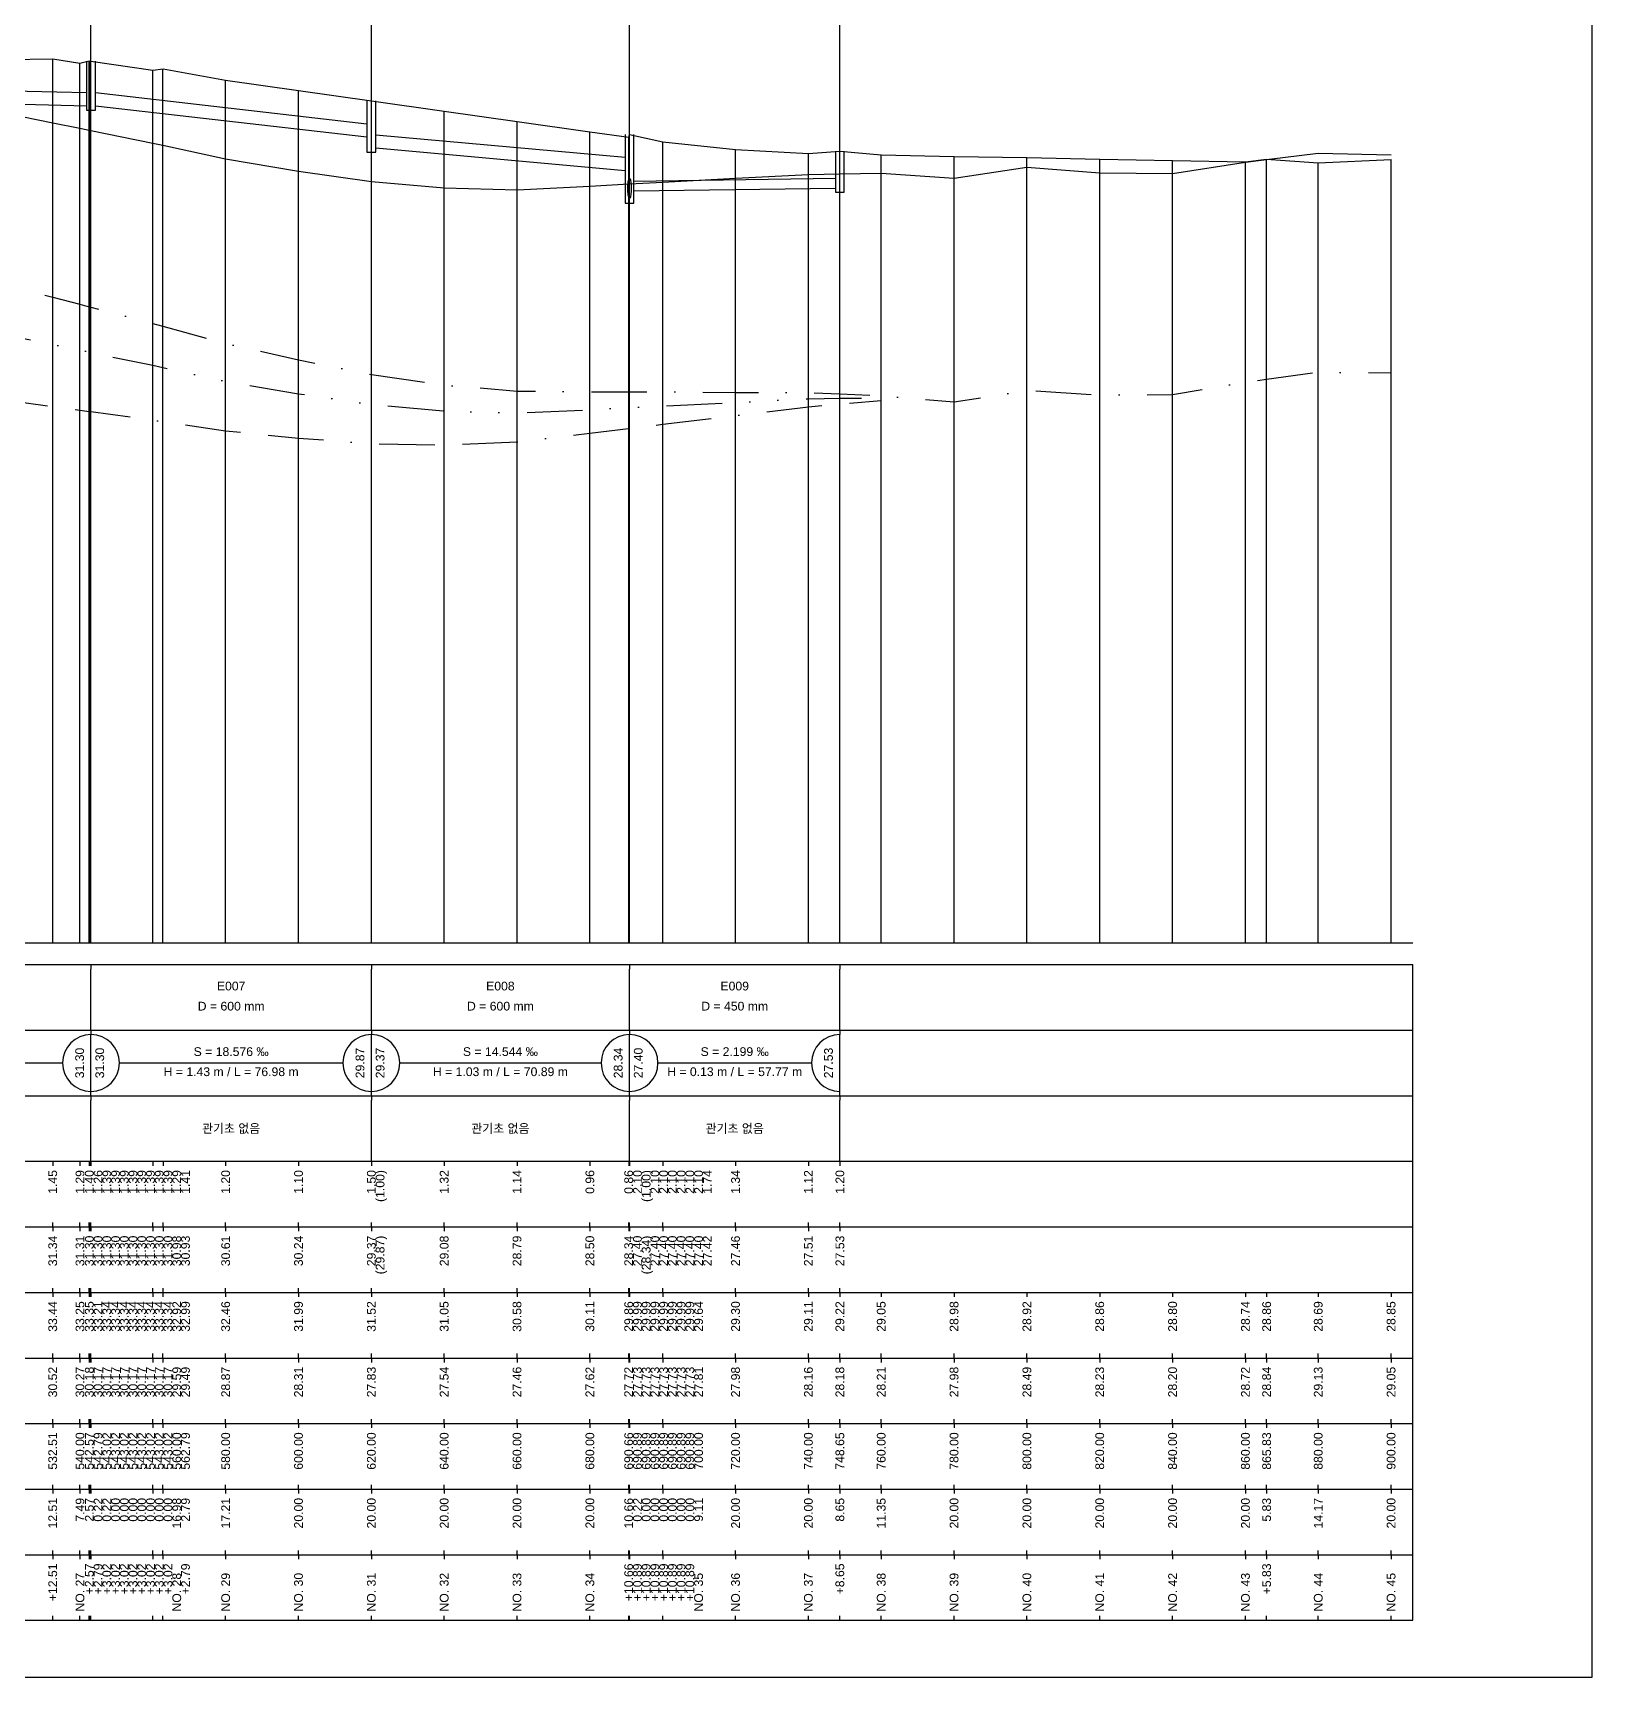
# Model space of a CAD drawing. Header units: millimetres. Extents: x -105495 to 3444, y -108190 to 2013.
# Drawn here: x 1365.2 to 1722, y -25760 to -25383.8 of the extents above; entities that cross this region are included whole.
import ezdxf
from ezdxf.enums import TextEntityAlignment as Align

# ---------------------------------------------------------------- set-up
doc = ezdxf.new("R2010")
doc.units = ezdxf.units.MM
for name, pattern in [('BORDER', [44.45, 12.7, -6.35, 12.7, -6.35, 0, -6.35]), ('DASHDOT', [25.4, 12.7, -6.35, 0, -6.35]), ('DIVIDE', [31.75, 12.7, -6.35, 0, -6.35, 0, -6.35])]:
    doc.linetypes.add(name, pattern=pattern)
for name, color, linetype in [('KZ_종단_계획선', 1, 'Continuous'), ('KZ_종단_관로', 4, 'Continuous'), ('KZ_종단_깃발', 7, 'Continuous'), ('KZ_종단_도각', 7, 'Continuous'), ('KZ_종단_맨홀', 4, 'Continuous'), ('KZ_종단_수직선', 7, 'Continuous'), ('KZ_종단_암선1', 56, 'DASHDOT'), ('KZ_종단_암선2', 4, 'DIVIDE'), ('KZ_종단_암선3', 6, 'BORDER'), ('KZ_종단_원형관', 4, 'Continuous'), ('KZ_종단_지반선', 3, 'Continuous'), ('KZ_종단_테이블문자', 7, 'Continuous'), ('KZ_종단_테이블선', 7, 'Continuous')]:
    doc.layers.add(name, color=color, linetype=linetype)
doc.styles.get("Standard").update_dxf_attribs({"font": 'arial.ttf'})

msp = doc.modelspace()

# ---------------------------------------------------------------- linework, layer by layer
at = {"layer": 'KZ_종단_계획선'}
msp.add_lwpolyline([(1359.33, -25389.91), (1369.76, -25389.78), (1376, -25390.75), (1378.14, -25390.26), (1378.33, -25390.94), (1378.52, -25390.29), (1378.52, -25390.29), (1378.52, -25390.29), (1378.52, -25390.29), (1378.52, -25390.29), (1378.52, -25390.29), (1378.52, -25390.29), (1378.52, -25390.29), (1392.67, -25392.4), (1395, -25392.06), (1409.33, -25394.69), (1426, -25397.04), (1442.67, -25399.4), (1459.33, -25401.75), (1476, -25404.1), (1492.67, -25406.46), (1501.55, -25407.71), (1501.74, -25407.07), (1501.74, -25407.07), (1501.74, -25407.07), (1501.74, -25407.07), (1501.74, -25407.07), (1501.74, -25407.07), (1501.74, -25407.07), (1509.33, -25408.78), (1526, -25410.52), (1542.67, -25411.44), (1549.88, -25410.92), (1559.33, -25411.77), (1576, -25412.08), (1592.67, -25412.38), (1609.33, -25412.69), (1626, -25413), (1642.67, -25413.3), (1647.52, -25412.71), (1659.33, -25413.56), (1676, -25412.77), (1676, -25412.77)], dxfattribs=at)
at = {"layer": 'KZ_종단_관로'}
for p, q in [((1302, -25395.73), (1377.52, -25397.5)), ((1379.52, -25397.5), (1441.67, -25404.65)), ((1302, -25398.73), (1377.52, -25400.5)), ((1379.52, -25400.5), (1441.67, -25407.65)), ((1443.67, -25407.14), (1500.74, -25412.3)), ((1443.67, -25410.14), (1500.74, -25415.3)), ((1502.74, -25417.75), (1548.88, -25417.11)), ((1502.74, -25420), (1548.88, -25419.36))]:
    msp.add_line(p, q, dxfattribs=at)
at = {"layer": 'KZ_종단_깃발'}
for p, q in [((1378.52, -25592), (1378.52, -25324.03)), ((1378.52, -25592), (1378.52, -25324.03)), ((1442.67, -25592), (1442.67, -25324.03)), ((1501.74, -25592), (1501.74, -25324.03)), ((1549.88, -25592), (1549.88, -25324.03))]:
    msp.add_line(p, q, dxfattribs=at)
at = {"layer": 'KZ_종단_도각'}
msp.add_lwpolyline([(881, -25760), (1722, -25760), (1722, -25166), (881, -25166)], close=True, dxfattribs=at)
at = {"layer": 'KZ_종단_맨홀'}
for points in [[(1377.52, -25390.29), (1377.52, -25401.5), (1379.52, -25401.5), (1379.52, -25390.29)], [(1377.52, -25390.29), (1377.52, -25401.5), (1379.52, -25401.5), (1379.52, -25390.29)], [(1441.67, -25399.4), (1441.67, -25411.14), (1443.67, -25411.14), (1443.67, -25399.4)], [(1500.74, -25407.07), (1500.74, -25422.83), (1502.74, -25422.83), (1502.74, -25407.07)], [(1548.88, -25410.92), (1548.88, -25420.3), (1550.88, -25420.3), (1550.88, -25410.92)]]:
    msp.add_lwpolyline(points, dxfattribs=at)
at = {"layer": 'KZ_종단_수직선'}
for p, q in [((1369.76, -25592), (1369.76, -25389.78)), ((1376, -25592), (1376, -25390.75)), ((1378.14, -25592), (1378.14, -25390.26)), ((1378.32, -25592), (1378.32, -25390.94)), ((1378.52, -25592), (1378.52, -25390.29)), ((1378.52, -25592), (1378.52, -25390.29)), ((1378.52, -25592), (1378.52, -25390.29)), ((1378.52, -25592), (1378.52, -25390.29)), ((1378.52, -25592), (1378.52, -25390.29)), ((1378.52, -25592), (1378.52, -25390.29)), ((1378.52, -25592), (1378.52, -25390.29)), ((1378.52, -25592), (1378.52, -25390.29)), ((1392.67, -25592), (1392.67, -25392.4)), ((1394.99, -25592), (1394.99, -25392.06)), ((1409.33, -25592), (1409.33, -25394.69)), ((1426, -25592), (1426, -25397.04)), ((1442.67, -25592), (1442.67, -25399.4)), ((1459.33, -25592), (1459.33, -25401.75)), ((1476, -25592), (1476, -25404.1)), ((1492.67, -25592), (1492.67, -25406.46)), ((1501.55, -25592), (1501.55, -25407.71)), ((1501.74, -25592), (1501.74, -25407.07)), ((1501.74, -25592), (1501.74, -25407.07)), ((1501.74, -25592), (1501.74, -25407.07)), ((1501.74, -25592), (1501.74, -25407.07)), ((1501.74, -25592), (1501.74, -25407.07)), ((1501.74, -25592), (1501.74, -25407.07)), ((1501.74, -25592), (1501.74, -25407.07)), ((1509.33, -25592), (1509.33, -25408.78)), ((1526, -25592), (1526, -25410.52)), ((1542.67, -25592), (1542.67, -25411.44)), ((1549.87, -25592), (1549.87, -25410.92)), ((1559.33, -25592), (1559.33, -25411.77)), ((1576, -25592), (1576, -25412.08)), ((1592.67, -25592), (1592.67, -25412.38)), ((1609.33, -25592), (1609.33, -25412.69)), ((1626, -25592), (1626, -25413)), ((1642.67, -25592), (1642.67, -25413.3)), ((1647.52, -25592), (1647.52, -25412.71)), ((1659.33, -25592), (1659.33, -25413.56)), ((1676, -25592), (1676, -25412.77))]:
    msp.add_line(p, q, dxfattribs=at)
at = {"layer": 'KZ_종단_암선1', "flags": 128}
msp.add_lwpolyline([(926, -25456.59), (941.17, -25470.75), (941.94, -25471.46), (941.94, -25471.46), (941.94, -25471.46), (941.94, -25471.46), (942.67, -25472.13), (955.2, -25470.66), (959.33, -25470.17), (976, -25466.11), (992.67, -25462.01), (1009.33, -25457.67), (1026, -25454.48), (1012.41, -25457.08), (1033.19, -25453.19), (1042.67, -25452.57), (1059.33, -25449.31), (1073.16, -25447.79), (1076, -25447.47), (1076.74, -25447.44), (1076.74, -25447.44), (1076.74, -25447.44), (1076.74, -25447.44), (1076.74, -25447.44), (1076.97, -25447.43), (1077.4, -25447.42), (1092.67, -25447.21), (1077.4, -25447.42), (1109.33, -25447.51), (1126, -25446.4), (1142.67, -25446.14), (1159.33, -25445.56), (1176, -25444.27), (1192.67, -25442.99), (1200.64, -25442.35), (1209.33, -25441.65), (1226, -25440.57), (1242.67, -25439.68), (1259.33, -25438.67), (1276, -25438.2), (1292.67, -25437.47), (1301, -25437.04), (1309.33, -25436.61), (1326, -25436.38), (1342.67, -25437.27), (1359.33, -25441.59), (1369.76, -25444.3), (1376, -25445.92), (1378.14, -25446.49), (1378.32, -25446.54), (1378.52, -25446.59), (1378.52, -25446.59), (1378.52, -25446.59), (1378.52, -25446.59), (1378.52, -25446.59), (1378.52, -25446.59), (1378.52, -25446.59), (1378.52, -25446.59), (1392.67, -25450.3), (1394.99, -25450.94), (1409.33, -25454.86), (1426, -25458.64), (1442.67, -25461.97), (1459.33, -25464.4), (1476, -25465.77), (1492.67, -25465.92), (1501.55, -25465.93), (1501.74, -25465.93), (1501.74, -25465.93), (1501.74, -25465.93), (1501.74, -25465.93), (1501.74, -25465.93), (1501.74, -25465.93), (1501.74, -25465.93), (1509.33, -25465.96), (1526, -25466.07), (1542.67, -25466.13), (1549.87, -25466.43), (1559.33, -25466.82), (1576, -25468.26), (1592.67, -25465.62), (1609.33, -25466.67), (1626, -25466.59), (1642.67, -25463.71), (1647.52, -25463.05), (1659.33, -25461.46), (1676, -25461.58)], dxfattribs=at)
at = {"layer": 'KZ_종단_암선2', "flags": 128}
msp.add_lwpolyline([(926, -25556.59), (941.17, -25569.42), (941.94, -25570.06), (941.94, -25570.06), (941.94, -25570.06), (941.94, -25570.06), (942.67, -25570.67), (955.2, -25566.72), (959.33, -25565.42), (976, -25557.9), (992.67, -25550.34), (1009.33, -25542.44), (1026, -25535.75), (1012.41, -25541.2), (1033.19, -25532.95), (1042.67, -25530.36), (1059.33, -25523.7), (1073.16, -25519.42), (1076, -25518.54), (1076.74, -25518.36), (1076.74, -25518.36), (1076.74, -25518.36), (1076.74, -25518.36), (1076.74, -25518.36), (1076.97, -25518.3), (1077.4, -25518.21), (1092.67, -25515.03), (1077.4, -25518.21), (1109.33, -25512.19), (1126, -25507.99), (1142.67, -25504.63), (1159.33, -25500.96), (1176, -25496.57), (1192.67, -25491.97), (1200.64, -25489.57), (1209.33, -25486.96), (1226, -25481.95), (1242.67, -25476.93), (1259.33, -25471.68), (1276, -25466.96), (1292.67, -25461.99), (1301, -25459.43), (1309.33, -25456.88), (1326, -25452.4), (1342.67, -25449.58), (1359.33, -25452.99), (1369.76, -25455.13), (1376, -25456.41), (1378.14, -25456.86), (1378.32, -25456.9), (1378.52, -25456.94), (1378.52, -25456.94), (1378.52, -25456.94), (1378.52, -25456.94), (1378.52, -25456.94), (1378.52, -25456.94), (1378.52, -25456.94), (1378.52, -25456.94), (1392.67, -25459.88), (1394.99, -25460.39), (1409.33, -25463.53), (1426, -25466.4), (1442.67, -25468.82), (1459.33, -25470.34), (1476, -25470.81), (1492.67, -25470.04), (1501.55, -25469.57), (1501.74, -25469.56), (1501.74, -25469.56), (1501.74, -25469.56), (1501.74, -25469.56), (1501.74, -25469.56), (1501.74, -25469.56), (1501.74, -25469.56), (1509.33, -25469.17), (1526, -25468.38), (1542.67, -25467.53), (1549.87, -25467.43), (1559.33, -25467.31)], dxfattribs=at)
at = {"layer": 'KZ_종단_암선3', "flags": 128}
msp.add_lwpolyline([(941.17, -25569.86), (941.94, -25570.52), (941.94, -25570.52), (941.94, -25570.52), (941.94, -25570.52), (942.67, -25571.13), (955.2, -25567.89), (959.33, -25566.82), (976, -25560.12), (992.67, -25553.39), (1009.33, -25546.25), (1026, -25540.35), (1012.41, -25545.16), (1033.19, -25537.89), (1042.67, -25535.77), (1059.33, -25529.94), (1073.16, -25526.39), (1076, -25525.66), (1076.74, -25525.51), (1076.74, -25525.51), (1076.74, -25525.51), (1076.74, -25525.51), (1076.74, -25525.51), (1076.97, -25525.47), (1077.4, -25525.4), (1092.67, -25523.05), (1077.4, -25525.4), (1109.33, -25521.14), (1126, -25517.9), (1142.67, -25515.5), (1159.33, -25512.78), (1176, -25509.35), (1192.67, -25505.61), (1200.64, -25503.56), (1209.33, -25501.32), (1226, -25496.85), (1242.67, -25492.17), (1259.33, -25487.12), (1276, -25482.57), (1292.67, -25477.77), (1301, -25475.31), (1309.33, -25472.84), (1326, -25468.54), (1342.67, -25465.67), (1359.33, -25467.89), (1369.76, -25469.29), (1376, -25470.13), (1378.14, -25470.43), (1378.32, -25470.45), (1378.52, -25470.48), (1378.52, -25470.48), (1378.52, -25470.48), (1378.52, -25470.48), (1378.52, -25470.48), (1378.52, -25470.48), (1378.52, -25470.48), (1378.52, -25470.48), (1392.67, -25472.41), (1394.99, -25472.75), (1409.33, -25474.87), (1426, -25476.55), (1442.67, -25477.78), (1459.33, -25478.11), (1476, -25477.39), (1492.67, -25475.43), (1501.55, -25474.32), (1501.74, -25474.3), (1501.74, -25474.3), (1501.74, -25474.3), (1501.74, -25474.3), (1501.74, -25474.3), (1501.74, -25474.3), (1501.74, -25474.3), (1509.33, -25473.37), (1526, -25471.39), (1542.67, -25469.35), (1549.87, -25468.74), (1559.33, -25467.94)], dxfattribs=at)
at = {"layer": 'KZ_종단_원형관'}
for p, q in [((1501.49, -25417.64), (1501.55, -25417.4)), ((1501.55, -25417.4), (1501.61, -25417.23)), ((1501.61, -25417.23), (1501.67, -25417.13)), ((1501.67, -25417.13), (1501.74, -25417.09)), ((1501.74, -25417.09), (1501.81, -25417.13)), ((1501.81, -25417.13), (1501.87, -25417.23)), ((1501.87, -25417.23), (1501.93, -25417.4)), ((1501.93, -25417.4), (1501.99, -25417.64)), ((1501.35, -25419.42), (1501.36, -25419.02)), ((1501.36, -25419.82), (1501.35, -25419.42)), ((1501.36, -25419.02), (1501.37, -25418.62)), ((1501.37, -25420.22), (1501.36, -25419.82)), ((1501.37, -25418.62), (1501.4, -25418.25)), ((1501.4, -25420.58), (1501.37, -25420.22)), ((1501.4, -25418.25), (1501.44, -25417.92)), ((1501.44, -25420.92), (1501.4, -25420.58)), ((1501.44, -25417.92), (1501.49, -25417.64)), ((1501.49, -25421.2), (1501.44, -25420.92)), ((1501.99, -25417.64), (1502.04, -25417.92)), ((1502.04, -25420.92), (1501.99, -25421.2)), ((1502.04, -25417.92), (1502.08, -25418.25)), ((1502.08, -25420.58), (1502.04, -25420.92)), ((1502.08, -25418.25), (1502.1, -25418.62)), ((1502.1, -25420.22), (1502.08, -25420.58)), ((1502.1, -25418.62), (1502.12, -25419.02)), ((1502.12, -25419.82), (1502.1, -25420.22)), ((1502.12, -25419.02), (1502.13, -25419.42)), ((1502.13, -25419.42), (1502.12, -25419.82)), ((1501.55, -25421.44), (1501.49, -25421.2)), ((1501.61, -25421.61), (1501.55, -25421.44)), ((1501.67, -25421.71), (1501.61, -25421.61)), ((1501.74, -25421.75), (1501.67, -25421.71)), ((1501.81, -25421.71), (1501.74, -25421.75)), ((1501.87, -25421.61), (1501.81, -25421.71)), ((1501.93, -25421.44), (1501.87, -25421.61)), ((1501.99, -25421.2), (1501.93, -25421.44))]:
    msp.add_line(p, q, dxfattribs=at)
at = {"layer": 'KZ_종단_지반선', "flags": 128}
msp.add_lwpolyline([(1359.33, -25402.28), (1369.76, -25404.39), (1376, -25405.65), (1378.14, -25406.09), (1378.32, -25406.13), (1378.52, -25406.17), (1378.52, -25406.17), (1378.52, -25406.17), (1378.52, -25406.17), (1378.52, -25406.17), (1378.52, -25406.17), (1378.52, -25406.17), (1378.52, -25406.17), (1392.67, -25409.06), (1394.99, -25409.56), (1409.33, -25412.65), (1426, -25415.47), (1442.67, -25417.83), (1459.33, -25419.3), (1476, -25419.71), (1492.67, -25418.88), (1501.55, -25418.38), (1501.74, -25418.37), (1501.74, -25418.37), (1501.74, -25418.37), (1501.74, -25418.37), (1501.74, -25418.37), (1501.74, -25418.37), (1501.74, -25418.37), (1509.33, -25417.96), (1526, -25417.11), (1542.67, -25416.2), (1549.87, -25416.09), (1559.33, -25415.93), (1576, -25417.1), (1592.67, -25414.57), (1609.33, -25415.86), (1626, -25416.02), (1642.67, -25413.38), (1647.52, -25412.79), (1659.33, -25411.37), (1676, -25411.73)], dxfattribs=at)
at = {"layer": 'KZ_종단_테이블문자'}
for p, q in [((1378.52, -25597), (1378.52, -25598)), ((1378.52, -25597), (1378.52, -25598)), ((1442.67, -25597), (1442.67, -25598)), ((1442.67, -25597), (1442.67, -25598)), ((1501.74, -25597), (1501.74, -25598)), ((1501.74, -25597), (1501.74, -25598)), ((1549.87, -25597), (1549.87, -25598)), ((1378.52, -25611), (1378.52, -25598)), ((1378.52, -25611), (1378.52, -25598)), ((1442.67, -25611), (1442.67, -25598)), ((1442.67, -25611), (1442.67, -25598)), ((1501.74, -25611), (1501.74, -25598)), ((1501.74, -25611), (1501.74, -25598)), ((1549.87, -25611), (1549.87, -25598)), ((1378.52, -25612), (1378.52, -25611)), ((1378.52, -25612), (1378.52, -25611)), ((1378.52, -25612), (1378.52, -25613)), ((1378.52, -25612), (1378.52, -25613)), ((1378.52, -25626), (1378.52, -25613)), ((1378.52, -25626), (1378.52, -25613)), ((1442.67, -25612), (1442.67, -25611)), ((1442.67, -25612), (1442.67, -25611)), ((1442.67, -25612), (1442.67, -25613)), ((1442.67, -25612), (1442.67, -25613)), ((1442.67, -25626), (1442.67, -25613)), ((1442.67, -25626), (1442.67, -25613)), ((1501.74, -25612), (1501.74, -25611)), ((1501.74, -25612), (1501.74, -25611)), ((1501.74, -25612), (1501.74, -25613)), ((1501.74, -25612), (1501.74, -25613)), ((1501.74, -25626), (1501.74, -25613)), ((1501.74, -25626), (1501.74, -25613)), ((1549.87, -25612), (1549.87, -25611)), ((1549.87, -25612), (1549.87, -25613)), ((1549.87, -25626), (1549.87, -25613)), ((1307.42, -25619.5), (1372.1, -25619.5)), ((1384.93, -25619.5), (1436.25, -25619.5)), ((1449.08, -25619.5), (1495.32, -25619.5)), ((1508.16, -25619.5), (1543.46, -25619.5)), ((1378.52, -25627), (1378.52, -25626)), ((1378.52, -25627), (1378.52, -25626)), ((1378.52, -25627), (1378.52, -25628)), ((1378.52, -25627), (1378.52, -25628)), ((1378.52, -25641), (1378.52, -25628)), ((1378.52, -25641), (1378.52, -25628)), ((1442.67, -25627), (1442.67, -25626)), ((1442.67, -25627), (1442.67, -25626)), ((1442.67, -25627), (1442.67, -25628)), ((1442.67, -25627), (1442.67, -25628)), ((1442.67, -25641), (1442.67, -25628)), ((1442.67, -25641), (1442.67, -25628)), ((1501.74, -25627), (1501.74, -25626)), ((1501.74, -25627), (1501.74, -25626)), ((1501.74, -25627), (1501.74, -25628)), ((1501.74, -25627), (1501.74, -25628)), ((1501.74, -25641), (1501.74, -25628)), ((1501.74, -25641), (1501.74, -25628)), ((1549.87, -25627), (1549.87, -25626)), ((1549.87, -25627), (1549.87, -25628)), ((1549.87, -25641), (1549.87, -25628)), ((1378.52, -25642), (1378.52, -25641)), ((1378.52, -25642), (1378.52, -25641)), ((1442.67, -25642), (1442.67, -25641)), ((1442.67, -25642), (1442.67, -25641)), ((1501.74, -25642), (1501.74, -25641)), ((1501.74, -25642), (1501.74, -25641)), ((1549.87, -25642), (1549.87, -25641))]:
    msp.add_line(p, q, dxfattribs=at)
for centre, start, end in [((1378.52, -25619.5), 90, 270), ((1378.52, -25619.5), 270, 90), ((1442.67, -25619.5), 90, 270), ((1442.67, -25619.5), 270, 90), ((1501.74, -25619.5), 90, 270), ((1501.74, -25619.5), 270, 90), ((1549.87, -25619.5), 90, 270)]:
    msp.add_arc(centre, 6.5, start, end, dxfattribs=at)
at = {"layer": 'KZ_종단_테이블선'}
for p, q in [((906, -25592), (1681, -25592)), ((906, -25597), (1681, -25597)), ((1681, -25612), (1681, -25597)), ((906, -25612), (1681, -25612)), ((1681, -25627), (1681, -25612)), ((906, -25627), (1681, -25627)), ((1681, -25642), (1681, -25627)), ((906, -25642), (1681, -25642)), ((1369.76, -25642), (1369.76, -25643)), ((1376, -25642), (1376, -25643)), ((1378.14, -25642), (1378.14, -25643)), ((1378.33, -25642), (1378.33, -25643)), ((1378.52, -25642), (1378.52, -25643)), ((1378.52, -25642), (1378.52, -25643)), ((1378.52, -25642), (1378.52, -25643)), ((1378.52, -25642), (1378.52, -25643)), ((1378.52, -25642), (1378.52, -25643)), ((1378.52, -25642), (1378.52, -25643)), ((1378.52, -25642), (1378.52, -25643)), ((1378.52, -25642), (1378.52, -25643)), ((1392.67, -25642), (1392.67, -25643)), ((1395, -25642), (1395, -25643)), ((1409.33, -25642), (1409.33, -25643)), ((1426, -25642), (1426, -25643)), ((1442.67, -25642), (1442.67, -25643)), ((1459.33, -25642), (1459.33, -25643)), ((1476, -25642), (1476, -25643)), ((1492.67, -25642), (1492.67, -25643)), ((1501.55, -25642), (1501.55, -25643)), ((1501.74, -25642), (1501.74, -25643)), ((1501.74, -25642), (1501.74, -25643)), ((1501.74, -25642), (1501.74, -25643)), ((1501.74, -25642), (1501.74, -25643)), ((1501.74, -25642), (1501.74, -25643)), ((1501.74, -25642), (1501.74, -25643)), ((1501.74, -25642), (1501.74, -25643)), ((1509.33, -25642), (1509.33, -25643)), ((1526, -25642), (1526, -25643)), ((1542.67, -25642), (1542.67, -25643)), ((1549.88, -25642), (1549.88, -25643)), ((1681, -25657), (1681, -25642)), ((906, -25657), (1681, -25657)), ((1369.76, -25657), (1369.76, -25656)), ((1369.76, -25657), (1369.76, -25658)), ((1376, -25657), (1376, -25656)), ((1376, -25657), (1376, -25658)), ((1378.14, -25657), (1378.14, -25656)), ((1378.14, -25657), (1378.14, -25658)), ((1378.33, -25657), (1378.33, -25656)), ((1378.33, -25657), (1378.33, -25658)), ((1378.52, -25657), (1378.52, -25656)), ((1378.52, -25657), (1378.52, -25656)), ((1378.52, -25657), (1378.52, -25656)), ((1378.52, -25657), (1378.52, -25656)), ((1378.52, -25657), (1378.52, -25656)), ((1378.52, -25657), (1378.52, -25656)), ((1378.52, -25657), (1378.52, -25656)), ((1378.52, -25657), (1378.52, -25656)), ((1378.52, -25657), (1378.52, -25658)), ((1378.52, -25657), (1378.52, -25658)), ((1378.52, -25657), (1378.52, -25658)), ((1378.52, -25657), (1378.52, -25658)), ((1378.52, -25657), (1378.52, -25658)), ((1378.52, -25657), (1378.52, -25658)), ((1378.52, -25657), (1378.52, -25658)), ((1378.52, -25657), (1378.52, -25658)), ((1392.67, -25657), (1392.67, -25656)), ((1392.67, -25657), (1392.67, -25658)), ((1395, -25657), (1395, -25656)), ((1395, -25657), (1395, -25658)), ((1409.33, -25657), (1409.33, -25656)), ((1409.33, -25657), (1409.33, -25658)), ((1426, -25657), (1426, -25656)), ((1426, -25657), (1426, -25658)), ((1442.67, -25657), (1442.67, -25656)), ((1442.67, -25657), (1442.67, -25658)), ((1459.33, -25657), (1459.33, -25656)), ((1459.33, -25657), (1459.33, -25658)), ((1476, -25657), (1476, -25656)), ((1476, -25657), (1476, -25658)), ((1492.67, -25657), (1492.67, -25656)), ((1492.67, -25657), (1492.67, -25658)), ((1501.55, -25657), (1501.55, -25656)), ((1501.55, -25657), (1501.55, -25658)), ((1501.74, -25657), (1501.74, -25656)), ((1501.74, -25657), (1501.74, -25656)), ((1501.74, -25657), (1501.74, -25656)), ((1501.74, -25657), (1501.74, -25656)), ((1501.74, -25657), (1501.74, -25656)), ((1501.74, -25657), (1501.74, -25656)), ((1501.74, -25657), (1501.74, -25656)), ((1501.74, -25657), (1501.74, -25658)), ((1501.74, -25657), (1501.74, -25658)), ((1501.74, -25657), (1501.74, -25658)), ((1501.74, -25657), (1501.74, -25658)), ((1501.74, -25657), (1501.74, -25658)), ((1501.74, -25657), (1501.74, -25658)), ((1501.74, -25657), (1501.74, -25658)), ((1509.33, -25657), (1509.33, -25656)), ((1509.33, -25657), (1509.33, -25658)), ((1526, -25657), (1526, -25656)), ((1526, -25657), (1526, -25658)), ((1542.67, -25657), (1542.67, -25656)), ((1542.67, -25657), (1542.67, -25658)), ((1549.88, -25657), (1549.88, -25656)), ((1549.88, -25657), (1549.88, -25658)), ((1681, -25672), (1681, -25657)), ((906, -25672), (1681, -25672)), ((1369.76, -25672), (1369.76, -25671)), ((1369.76, -25672), (1369.76, -25673)), ((1376, -25672), (1376, -25671)), ((1376, -25672), (1376, -25673)), ((1378.14, -25672), (1378.14, -25671)), ((1378.14, -25672), (1378.14, -25673)), ((1378.32, -25672), (1378.32, -25673)), ((1378.33, -25672), (1378.33, -25671)), ((1378.52, -25672), (1378.52, -25671)), ((1378.52, -25672), (1378.52, -25671)), ((1378.52, -25672), (1378.52, -25671)), ((1378.52, -25672), (1378.52, -25671)), ((1378.52, -25672), (1378.52, -25671)), ((1378.52, -25672), (1378.52, -25671)), ((1378.52, -25672), (1378.52, -25671)), ((1378.52, -25672), (1378.52, -25671)), ((1378.52, -25672), (1378.52, -25673)), ((1378.52, -25672), (1378.52, -25673)), ((1378.52, -25672), (1378.52, -25673)), ((1378.52, -25672), (1378.52, -25673)), ((1378.52, -25672), (1378.52, -25673)), ((1378.52, -25672), (1378.52, -25673)), ((1378.52, -25672), (1378.52, -25673)), ((1378.52, -25672), (1378.52, -25673)), ((1392.67, -25672), (1392.67, -25671)), ((1392.67, -25672), (1392.67, -25673)), ((1394.99, -25672), (1394.99, -25673)), ((1395, -25672), (1395, -25671)), ((1409.33, -25672), (1409.33, -25671)), ((1409.33, -25672), (1409.33, -25673)), ((1426, -25672), (1426, -25671)), ((1426, -25672), (1426, -25673)), ((1442.67, -25672), (1442.67, -25671)), ((1442.67, -25672), (1442.67, -25673)), ((1459.33, -25672), (1459.33, -25671)), ((1459.33, -25672), (1459.33, -25673)), ((1476, -25672), (1476, -25671)), ((1476, -25672), (1476, -25673)), ((1492.67, -25672), (1492.67, -25671)), ((1492.67, -25672), (1492.67, -25673)), ((1501.55, -25672), (1501.55, -25671)), ((1501.55, -25672), (1501.55, -25673)), ((1501.74, -25672), (1501.74, -25671)), ((1501.74, -25672), (1501.74, -25671)), ((1501.74, -25672), (1501.74, -25671)), ((1501.74, -25672), (1501.74, -25671)), ((1501.74, -25672), (1501.74, -25671)), ((1501.74, -25672), (1501.74, -25671)), ((1501.74, -25672), (1501.74, -25671)), ((1501.74, -25672), (1501.74, -25673)), ((1501.74, -25672), (1501.74, -25673)), ((1501.74, -25672), (1501.74, -25673)), ((1501.74, -25672), (1501.74, -25673)), ((1501.74, -25672), (1501.74, -25673)), ((1501.74, -25672), (1501.74, -25673)), ((1501.74, -25672), (1501.74, -25673)), ((1509.33, -25672), (1509.33, -25671)), ((1509.33, -25672), (1509.33, -25673)), ((1526, -25672), (1526, -25671)), ((1526, -25672), (1526, -25673)), ((1542.67, -25672), (1542.67, -25671)), ((1542.67, -25672), (1542.67, -25673)), ((1549.87, -25672), (1549.87, -25673)), ((1549.88, -25672), (1549.88, -25671)), ((1559.33, -25672), (1559.33, -25673)), ((1576, -25672), (1576, -25673)), ((1592.67, -25672), (1592.67, -25673)), ((1609.33, -25672), (1609.33, -25673)), ((1626, -25672), (1626, -25673)), ((1642.67, -25672), (1642.67, -25673)), ((1647.52, -25672), (1647.52, -25673)), ((1659.33, -25672), (1659.33, -25673)), ((1676, -25672), (1676, -25673)), ((1681, -25687), (1681, -25672)), ((906, -25687), (1681, -25687)), ((1369.76, -25687), (1369.76, -25686)), ((1369.76, -25687), (1369.76, -25688)), ((1376, -25687), (1376, -25686)), ((1376, -25687), (1376, -25688)), ((1378.14, -25687), (1378.14, -25686)), ((1378.14, -25687), (1378.14, -25688)), ((1378.32, -25687), (1378.32, -25686)), ((1378.32, -25687), (1378.32, -25688)), ((1378.52, -25687), (1378.52, -25686)), ((1378.52, -25687), (1378.52, -25686)), ((1378.52, -25687), (1378.52, -25686)), ((1378.52, -25687), (1378.52, -25686)), ((1378.52, -25687), (1378.52, -25686)), ((1378.52, -25687), (1378.52, -25686)), ((1378.52, -25687), (1378.52, -25686)), ((1378.52, -25687), (1378.52, -25686)), ((1378.52, -25687), (1378.52, -25688)), ((1378.52, -25687), (1378.52, -25688)), ((1378.52, -25687), (1378.52, -25688)), ((1378.52, -25687), (1378.52, -25688)), ((1378.52, -25687), (1378.52, -25688)), ((1378.52, -25687), (1378.52, -25688)), ((1378.52, -25687), (1378.52, -25688)), ((1378.52, -25687), (1378.52, -25688)), ((1392.67, -25687), (1392.67, -25686)), ((1392.67, -25687), (1392.67, -25688)), ((1394.99, -25687), (1394.99, -25686)), ((1394.99, -25687), (1394.99, -25688)), ((1409.33, -25687), (1409.33, -25686)), ((1409.33, -25687), (1409.33, -25688)), ((1426, -25687), (1426, -25686)), ((1426, -25687), (1426, -25688)), ((1442.67, -25687), (1442.67, -25686)), ((1442.67, -25687), (1442.67, -25688)), ((1459.33, -25687), (1459.33, -25686)), ((1459.33, -25687), (1459.33, -25688)), ((1476, -25687), (1476, -25686)), ((1476, -25687), (1476, -25688)), ((1492.67, -25687), (1492.67, -25686)), ((1492.67, -25687), (1492.67, -25688)), ((1501.55, -25687), (1501.55, -25686)), ((1501.55, -25687), (1501.55, -25688)), ((1501.74, -25687), (1501.74, -25686)), ((1501.74, -25687), (1501.74, -25686)), ((1501.74, -25687), (1501.74, -25686)), ((1501.74, -25687), (1501.74, -25686)), ((1501.74, -25687), (1501.74, -25686)), ((1501.74, -25687), (1501.74, -25686)), ((1501.74, -25687), (1501.74, -25686)), ((1501.74, -25687), (1501.74, -25688)), ((1501.74, -25687), (1501.74, -25688)), ((1501.74, -25687), (1501.74, -25688)), ((1501.74, -25687), (1501.74, -25688)), ((1501.74, -25687), (1501.74, -25688)), ((1501.74, -25687), (1501.74, -25688)), ((1501.74, -25687), (1501.74, -25688)), ((1509.33, -25687), (1509.33, -25686)), ((1509.33, -25687), (1509.33, -25688)), ((1526, -25687), (1526, -25686)), ((1526, -25687), (1526, -25688)), ((1542.67, -25687), (1542.67, -25686)), ((1542.67, -25687), (1542.67, -25688)), ((1549.87, -25687), (1549.87, -25686)), ((1549.87, -25687), (1549.87, -25688)), ((1559.33, -25687), (1559.33, -25686)), ((1559.33, -25687), (1559.33, -25688)), ((1576, -25687), (1576, -25686)), ((1576, -25687), (1576, -25688)), ((1592.67, -25687), (1592.67, -25686)), ((1592.67, -25687), (1592.67, -25688)), ((1609.33, -25687), (1609.33, -25686)), ((1609.33, -25687), (1609.33, -25688)), ((1626, -25687), (1626, -25686)), ((1626, -25687), (1626, -25688)), ((1642.67, -25687), (1642.67, -25686)), ((1642.67, -25687), (1642.67, -25688)), ((1647.52, -25687), (1647.52, -25686)), ((1647.52, -25687), (1647.52, -25688)), ((1659.33, -25687), (1659.33, -25686)), ((1659.33, -25687), (1659.33, -25688)), ((1676, -25687), (1676, -25686)), ((1676, -25687), (1676, -25688)), ((1681, -25702), (1681, -25687)), ((906, -25702), (1681, -25702)), ((1369.76, -25702), (1369.76, -25701)), ((1369.76, -25702), (1369.76, -25703)), ((1376, -25702), (1376, -25701)), ((1376, -25702), (1376, -25703)), ((1378.14, -25702), (1378.14, -25701)), ((1378.14, -25702), (1378.14, -25703)), ((1378.32, -25702), (1378.32, -25701)), ((1378.32, -25702), (1378.32, -25703)), ((1378.52, -25702), (1378.52, -25701)), ((1378.52, -25702), (1378.52, -25701)), ((1378.52, -25702), (1378.52, -25701)), ((1378.52, -25702), (1378.52, -25701)), ((1378.52, -25702), (1378.52, -25701)), ((1378.52, -25702), (1378.52, -25701)), ((1378.52, -25702), (1378.52, -25701)), ((1378.52, -25702), (1378.52, -25701)), ((1378.52, -25702), (1378.52, -25703)), ((1378.52, -25702), (1378.52, -25703)), ((1378.52, -25702), (1378.52, -25703)), ((1378.52, -25702), (1378.52, -25703)), ((1378.52, -25702), (1378.52, -25703)), ((1378.52, -25702), (1378.52, -25703)), ((1378.52, -25702), (1378.52, -25703)), ((1378.52, -25702), (1378.52, -25703)), ((1392.67, -25702), (1392.67, -25701)), ((1392.67, -25702), (1392.67, -25703)), ((1394.99, -25702), (1394.99, -25701)), ((1394.99, -25702), (1394.99, -25703)), ((1409.33, -25702), (1409.33, -25701)), ((1409.33, -25702), (1409.33, -25703)), ((1426, -25702), (1426, -25701)), ((1426, -25702), (1426, -25703)), ((1442.67, -25702), (1442.67, -25701)), ((1442.67, -25702), (1442.67, -25703)), ((1459.33, -25702), (1459.33, -25701)), ((1459.33, -25702), (1459.33, -25703)), ((1476, -25702), (1476, -25701)), ((1476, -25702), (1476, -25703)), ((1492.67, -25702), (1492.67, -25701)), ((1492.67, -25702), (1492.67, -25703)), ((1501.55, -25702), (1501.55, -25701)), ((1501.55, -25702), (1501.55, -25703)), ((1501.74, -25702), (1501.74, -25701)), ((1501.74, -25702), (1501.74, -25701)), ((1501.74, -25702), (1501.74, -25701)), ((1501.74, -25702), (1501.74, -25701)), ((1501.74, -25702), (1501.74, -25701)), ((1501.74, -25702), (1501.74, -25701)), ((1501.74, -25702), (1501.74, -25701)), ((1501.74, -25702), (1501.74, -25703)), ((1501.74, -25702), (1501.74, -25703)), ((1501.74, -25702), (1501.74, -25703)), ((1501.74, -25702), (1501.74, -25703)), ((1501.74, -25702), (1501.74, -25703)), ((1501.74, -25702), (1501.74, -25703)), ((1501.74, -25702), (1501.74, -25703)), ((1509.33, -25702), (1509.33, -25701)), ((1509.33, -25702), (1509.33, -25703)), ((1526, -25702), (1526, -25701)), ((1526, -25702), (1526, -25703)), ((1542.67, -25702), (1542.67, -25701)), ((1542.67, -25702), (1542.67, -25703)), ((1549.87, -25702), (1549.87, -25701)), ((1549.87, -25702), (1549.87, -25703)), ((1559.33, -25702), (1559.33, -25701)), ((1559.33, -25702), (1559.33, -25703)), ((1576, -25702), (1576, -25701)), ((1576, -25702), (1576, -25703)), ((1592.67, -25702), (1592.67, -25701)), ((1592.67, -25702), (1592.67, -25703)), ((1609.33, -25702), (1609.33, -25701)), ((1609.33, -25702), (1609.33, -25703)), ((1626, -25702), (1626, -25701)), ((1626, -25702), (1626, -25703)), ((1642.67, -25702), (1642.67, -25701)), ((1642.67, -25702), (1642.67, -25703)), ((1647.52, -25702), (1647.52, -25701)), ((1647.52, -25702), (1647.52, -25703)), ((1659.33, -25702), (1659.33, -25701)), ((1659.33, -25702), (1659.33, -25703)), ((1676, -25702), (1676, -25701)), ((1676, -25702), (1676, -25703)), ((1681, -25717), (1681, -25702)), ((906, -25717), (1681, -25717)), ((1369.76, -25717), (1369.76, -25716)), ((1369.76, -25717), (1369.76, -25718)), ((1376, -25717), (1376, -25716)), ((1376, -25717), (1376, -25718)), ((1378.14, -25717), (1378.14, -25716)), ((1378.14, -25717), (1378.14, -25718)), ((1378.32, -25717), (1378.32, -25716)), ((1378.32, -25717), (1378.32, -25718)), ((1378.52, -25717), (1378.52, -25716)), ((1378.52, -25717), (1378.52, -25716)), ((1378.52, -25717), (1378.52, -25716)), ((1378.52, -25717), (1378.52, -25716)), ((1378.52, -25717), (1378.52, -25716)), ((1378.52, -25717), (1378.52, -25716)), ((1378.52, -25717), (1378.52, -25716)), ((1378.52, -25717), (1378.52, -25716)), ((1378.52, -25717), (1378.52, -25718)), ((1378.52, -25717), (1378.52, -25718)), ((1378.52, -25717), (1378.52, -25718)), ((1378.52, -25717), (1378.52, -25718)), ((1378.52, -25717), (1378.52, -25718)), ((1378.52, -25717), (1378.52, -25718)), ((1378.52, -25717), (1378.52, -25718)), ((1378.52, -25717), (1378.52, -25718)), ((1392.67, -25717), (1392.67, -25716)), ((1392.67, -25717), (1392.67, -25718)), ((1394.99, -25717), (1394.99, -25716)), ((1394.99, -25717), (1394.99, -25718)), ((1409.33, -25717), (1409.33, -25716)), ((1409.33, -25717), (1409.33, -25718)), ((1426, -25717), (1426, -25716)), ((1426, -25717), (1426, -25718)), ((1442.67, -25717), (1442.67, -25716)), ((1442.67, -25717), (1442.67, -25718)), ((1459.33, -25717), (1459.33, -25716)), ((1459.33, -25717), (1459.33, -25718)), ((1476, -25717), (1476, -25716)), ((1476, -25717), (1476, -25718)), ((1492.67, -25717), (1492.67, -25716)), ((1492.67, -25717), (1492.67, -25718)), ((1501.55, -25717), (1501.55, -25716)), ((1501.55, -25717), (1501.55, -25718)), ((1501.74, -25717), (1501.74, -25716)), ((1501.74, -25717), (1501.74, -25716)), ((1501.74, -25717), (1501.74, -25716)), ((1501.74, -25717), (1501.74, -25716)), ((1501.74, -25717), (1501.74, -25716)), ((1501.74, -25717), (1501.74, -25716)), ((1501.74, -25717), (1501.74, -25716)), ((1501.74, -25717), (1501.74, -25718)), ((1501.74, -25717), (1501.74, -25718)), ((1501.74, -25717), (1501.74, -25718)), ((1501.74, -25717), (1501.74, -25718)), ((1501.74, -25717), (1501.74, -25718)), ((1501.74, -25717), (1501.74, -25718)), ((1501.74, -25717), (1501.74, -25718)), ((1509.33, -25717), (1509.33, -25716)), ((1509.33, -25717), (1509.33, -25718)), ((1526, -25717), (1526, -25716)), ((1526, -25717), (1526, -25718)), ((1542.67, -25717), (1542.67, -25716)), ((1542.67, -25717), (1542.67, -25718)), ((1549.87, -25717), (1549.87, -25716)), ((1549.87, -25717), (1549.87, -25718)), ((1559.33, -25717), (1559.33, -25716)), ((1559.33, -25717), (1559.33, -25718)), ((1576, -25717), (1576, -25716)), ((1576, -25717), (1576, -25718)), ((1592.67, -25717), (1592.67, -25716)), ((1592.67, -25717), (1592.67, -25718)), ((1609.33, -25717), (1609.33, -25716)), ((1609.33, -25717), (1609.33, -25718)), ((1626, -25717), (1626, -25716)), ((1626, -25717), (1626, -25718)), ((1642.67, -25717), (1642.67, -25716)), ((1642.67, -25717), (1642.67, -25718)), ((1647.52, -25717), (1647.52, -25716)), ((1647.52, -25717), (1647.52, -25718)), ((1659.33, -25717), (1659.33, -25716)), ((1659.33, -25717), (1659.33, -25718)), ((1676, -25717), (1676, -25716)), ((1676, -25717), (1676, -25718)), ((1681, -25732), (1681, -25717)), ((906, -25732), (1681, -25732)), ((1369.76, -25732), (1369.76, -25731)), ((1369.76, -25732), (1369.76, -25733)), ((1376, -25732), (1376, -25731)), ((1376, -25732), (1376, -25733)), ((1378.14, -25732), (1378.14, -25731)), ((1378.14, -25732), (1378.14, -25733)), ((1378.32, -25732), (1378.32, -25731)), ((1378.32, -25732), (1378.32, -25733)), ((1378.52, -25732), (1378.52, -25731)), ((1378.52, -25732), (1378.52, -25731)), ((1378.52, -25732), (1378.52, -25731)), ((1378.52, -25732), (1378.52, -25731)), ((1378.52, -25732), (1378.52, -25731)), ((1378.52, -25732), (1378.52, -25731)), ((1378.52, -25732), (1378.52, -25731)), ((1378.52, -25732), (1378.52, -25731)), ((1378.52, -25732), (1378.52, -25733)), ((1378.52, -25732), (1378.52, -25733)), ((1378.52, -25732), (1378.52, -25733)), ((1378.52, -25732), (1378.52, -25733)), ((1378.52, -25732), (1378.52, -25733)), ((1378.52, -25732), (1378.52, -25733)), ((1378.52, -25732), (1378.52, -25733)), ((1378.52, -25732), (1378.52, -25733)), ((1392.67, -25732), (1392.67, -25731)), ((1392.67, -25732), (1392.67, -25733)), ((1394.99, -25732), (1394.99, -25731)), ((1394.99, -25732), (1394.99, -25733)), ((1409.33, -25732), (1409.33, -25731)), ((1409.33, -25732), (1409.33, -25733)), ((1426, -25732), (1426, -25731)), ((1426, -25732), (1426, -25733)), ((1442.67, -25732), (1442.67, -25731)), ((1442.67, -25732), (1442.67, -25733)), ((1459.33, -25732), (1459.33, -25731)), ((1459.33, -25732), (1459.33, -25733)), ((1476, -25732), (1476, -25731)), ((1476, -25732), (1476, -25733)), ((1492.67, -25732), (1492.67, -25731)), ((1492.67, -25732), (1492.67, -25733)), ((1501.55, -25732), (1501.55, -25731)), ((1501.55, -25732), (1501.55, -25733)), ((1501.74, -25732), (1501.74, -25731)), ((1501.74, -25732), (1501.74, -25731)), ((1501.74, -25732), (1501.74, -25731)), ((1501.74, -25732), (1501.74, -25731)), ((1501.74, -25732), (1501.74, -25731)), ((1501.74, -25732), (1501.74, -25731)), ((1501.74, -25732), (1501.74, -25731)), ((1501.74, -25732), (1501.74, -25733)), ((1501.74, -25732), (1501.74, -25733)), ((1501.74, -25732), (1501.74, -25733)), ((1501.74, -25732), (1501.74, -25733)), ((1501.74, -25732), (1501.74, -25733)), ((1501.74, -25732), (1501.74, -25733)), ((1501.74, -25732), (1501.74, -25733)), ((1509.33, -25732), (1509.33, -25731)), ((1509.33, -25732), (1509.33, -25733)), ((1526, -25732), (1526, -25731)), ((1526, -25732), (1526, -25733)), ((1542.67, -25732), (1542.67, -25731)), ((1542.67, -25732), (1542.67, -25733)), ((1549.87, -25732), (1549.87, -25731)), ((1549.87, -25732), (1549.87, -25733)), ((1559.33, -25732), (1559.33, -25731)), ((1559.33, -25732), (1559.33, -25733)), ((1576, -25732), (1576, -25731)), ((1576, -25732), (1576, -25733)), ((1592.67, -25732), (1592.67, -25731)), ((1592.67, -25732), (1592.67, -25733)), ((1609.33, -25732), (1609.33, -25731)), ((1609.33, -25732), (1609.33, -25733)), ((1626, -25732), (1626, -25731)), ((1626, -25732), (1626, -25733)), ((1642.67, -25732), (1642.67, -25731)), ((1642.67, -25732), (1642.67, -25733)), ((1647.52, -25732), (1647.52, -25731)), ((1647.52, -25732), (1647.52, -25733)), ((1659.33, -25732), (1659.33, -25731)), ((1659.33, -25732), (1659.33, -25733)), ((1676, -25732), (1676, -25731)), ((1676, -25732), (1676, -25733)), ((1681, -25747), (1681, -25732)), ((906, -25747), (1681, -25747)), ((1369.76, -25747), (1369.76, -25746)), ((1376, -25747), (1376, -25746)), ((1378.14, -25747), (1378.14, -25746)), ((1378.32, -25747), (1378.32, -25746)), ((1378.52, -25747), (1378.52, -25746)), ((1378.52, -25747), (1378.52, -25746)), ((1378.52, -25747), (1378.52, -25746)), ((1378.52, -25747), (1378.52, -25746)), ((1378.52, -25747), (1378.52, -25746)), ((1378.52, -25747), (1378.52, -25746)), ((1378.52, -25747), (1378.52, -25746)), ((1378.52, -25747), (1378.52, -25746)), ((1392.67, -25747), (1392.67, -25746)), ((1394.99, -25747), (1394.99, -25746)), ((1409.33, -25747), (1409.33, -25746)), ((1426, -25747), (1426, -25746)), ((1442.67, -25747), (1442.67, -25746)), ((1459.33, -25747), (1459.33, -25746)), ((1476, -25747), (1476, -25746)), ((1492.67, -25747), (1492.67, -25746)), ((1501.55, -25747), (1501.55, -25746)), ((1501.74, -25747), (1501.74, -25746)), ((1501.74, -25747), (1501.74, -25746)), ((1501.74, -25747), (1501.74, -25746)), ((1501.74, -25747), (1501.74, -25746)), ((1501.74, -25747), (1501.74, -25746)), ((1501.74, -25747), (1501.74, -25746)), ((1501.74, -25747), (1501.74, -25746)), ((1509.33, -25747), (1509.33, -25746)), ((1526, -25747), (1526, -25746)), ((1542.67, -25747), (1542.67, -25746)), ((1549.87, -25747), (1549.87, -25746)), ((1559.33, -25747), (1559.33, -25746)), ((1576, -25747), (1576, -25746)), ((1592.67, -25747), (1592.67, -25746)), ((1609.33, -25747), (1609.33, -25746)), ((1626, -25747), (1626, -25746)), ((1642.67, -25747), (1642.67, -25746)), ((1647.52, -25747), (1647.52, -25746)), ((1659.33, -25747), (1659.33, -25746)), ((1676, -25747), (1676, -25746))]:
    msp.add_line(p, q, dxfattribs=at)

# ---------------------------------------------------------------- texts
at = {"layer": 'KZ_종단_테이블문자'}
for s, p in [('E007', (1410.59, -25603.5)), ('E008', (1472.2, -25603.5)), ('E009', (1525.81, -25603.5)), ('S = 18.576 ‰', (1410.59, -25618.5)), ('S = 14.544 ‰', (1472.2, -25618.5)), ('S = 2.199 ‰', (1525.81, -25618.5))]:
    msp.add_text(s, height=2, dxfattribs=at).set_placement(p, align=Align.BOTTOM_CENTER)
for s, p in [('D = 600 mm', (1410.59, -25605.5)), ('D = 600 mm', (1472.2, -25605.5)), ('D = 450 mm', (1525.81, -25605.5)), ('H = 1.43 m / L = 76.98 m', (1410.59, -25620.5)), ('H = 1.03 m / L = 70.89 m', (1472.2, -25620.5)), ('H = 0.13 m / L = 57.77 m', (1525.81, -25620.5))]:
    msp.add_text(s, height=2, dxfattribs=at).set_placement(p, align=Align.TOP_CENTER)
for s, p in [('31.30', (1377.52, -25619.5)), ('29.87', (1441.67, -25619.5)), ('28.34', (1500.74, -25619.5)), ('27.53', (1548.87, -25619.5))]:
    msp.add_text(s, height=2, rotation=90, dxfattribs=at).set_placement(p, align=Align.BOTTOM_CENTER)
for s, p in [('31.30', (1379.52, -25619.5)), ('29.37', (1443.67, -25619.5)), ('27.40', (1502.74, -25619.5))]:
    msp.add_text(s, height=2, rotation=90, dxfattribs=at).set_placement(p, align=Align.TOP_CENTER)
for p in [(1410.59, -25634.5), (1472.2, -25634.5), (1525.81, -25634.5)]:
    msp.add_text('관기초 없음', height=2, dxfattribs=at).set_placement(p, align=Align.MIDDLE_CENTER)
for s, p in [('1.45', (1369.76, -25644)), ('1.29', (1376, -25644)), ('1.40', (1378.14, -25644)), ('1.26', (1380.14, -25644)), ('1.39', (1382.14, -25644)), ('1.39', (1384.14, -25644)), ('1.39', (1386.14, -25644)), ('1.39', (1388.14, -25644)), ('1.39', (1390.14, -25644)), ('1.39', (1392.14, -25644)), ('1.39', (1394.14, -25644)), ('1.39', (1396.14, -25644)), ('1.29', (1398.14, -25644)), ('1.41', (1400.14, -25644)), ('1.20', (1409.33, -25644)), ('1.10', (1426, -25644)), ('1.50', (1442.67, -25644)), ('(1.00)', (1444.67, -25644)), ('1.32', (1459.33, -25644)), ('1.14', (1476, -25644)), ('0.96', (1492.67, -25644)), ('0.86', (1501.55, -25644)), ('2.10', (1503.55, -25644)), ('(1.00)', (1505.55, -25644)), ('2.10', (1507.55, -25644)), ('2.10', (1509.55, -25644)), ('2.10', (1511.55, -25644)), ('2.10', (1513.55, -25644)), ('2.10', (1515.55, -25644)), ('2.10', (1517.55, -25644)), ('1.74', (1519.55, -25644)), ('1.34', (1526, -25644)), ('1.12', (1542.67, -25644)), ('1.20', (1549.88, -25644)), ('31.34', (1369.76, -25659)), ('31.31', (1376, -25659)), ('31.30', (1378.14, -25659)), ('31.30', (1380.14, -25659)), ('31.30', (1382.14, -25659)), ('31.30', (1384.14, -25659)), ('31.30', (1386.14, -25659)), ('31.30', (1388.14, -25659)), ('31.30', (1390.14, -25659)), ('31.30', (1392.14, -25659)), ('31.30', (1394.14, -25659)), ('31.30', (1396.14, -25659)), ('30.98', (1398.14, -25659)), ('30.93', (1400.14, -25659)), ('30.61', (1409.33, -25659)), ('30.24', (1426, -25659)), ('29.37', (1442.67, -25659)), ('(29.87)', (1444.67, -25659)), ('29.08', (1459.33, -25659)), ('28.79', (1476, -25659)), ('28.50', (1492.67, -25659)), ('28.34', (1501.55, -25659)), ('27.40', (1503.55, -25659)), ('(28.34)', (1505.55, -25659)), ('27.40', (1507.55, -25659)), ('27.40', (1509.55, -25659)), ('27.40', (1511.55, -25659)), ('27.40', (1513.55, -25659)), ('27.40', (1515.55, -25659)), ('27.40', (1517.55, -25659)), ('27.42', (1519.55, -25659)), ('27.46', (1526, -25659)), ('27.51', (1542.67, -25659)), ('27.53', (1549.88, -25659)), ('33.44', (1369.76, -25674)), ('33.25', (1376, -25674)), ('33.35', (1378.14, -25674)), ('33.21', (1380.14, -25674)), ('33.34', (1382.14, -25674)), ('33.34', (1384.14, -25674)), ('33.34', (1386.14, -25674)), ('33.34', (1388.14, -25674)), ('33.34', (1390.14, -25674)), ('33.34', (1392.14, -25674)), ('33.34', (1394.14, -25674)), ('33.34', (1396.14, -25674)), ('32.92', (1398.14, -25674)), ('32.99', (1400.14, -25674)), ('32.46', (1409.33, -25674)), ('31.99', (1426, -25674)), ('31.52', (1442.67, -25674)), ('31.05', (1459.33, -25674)), ('30.58', (1476, -25674)), ('30.11', (1492.67, -25674)), ('29.86', (1501.55, -25674)), ('29.99', (1503.55, -25674)), ('29.99', (1505.55, -25674)), ('29.99', (1507.55, -25674)), ('29.99', (1509.55, -25674)), ('29.99', (1511.55, -25674)), ('29.99', (1513.55, -25674)), ('29.99', (1515.55, -25674)), ('29.64', (1517.55, -25674)), ('29.30', (1526, -25674)), ('29.11', (1542.67, -25674)), ('29.22', (1549.87, -25674)), ('29.05', (1559.33, -25674)), ('28.98', (1576, -25674)), ('28.92', (1592.67, -25674)), ('28.86', (1609.33, -25674)), ('28.80', (1626, -25674)), ('28.74', (1642.67, -25674)), ('28.86', (1647.52, -25674)), ('28.69', (1659.33, -25674)), ('28.85', (1676, -25674)), ('30.52', (1369.76, -25689)), ('30.27', (1376, -25689)), ('30.18', (1378.14, -25689)), ('30.17', (1380.14, -25689)), ('30.17', (1382.14, -25689)), ('30.17', (1384.14, -25689)), ('30.17', (1386.14, -25689)), ('30.17', (1388.14, -25689)), ('30.17', (1390.14, -25689)), ('30.17', (1392.14, -25689)), ('30.17', (1394.14, -25689)), ('30.17', (1396.14, -25689)), ('29.59', (1398.14, -25689)), ('29.49', (1400.14, -25689)), ('28.87', (1409.33, -25689)), ('28.31', (1426, -25689)), ('27.83', (1442.67, -25689)), ('27.54', (1459.33, -25689)), ('27.46', (1476, -25689)), ('27.62', (1492.67, -25689)), ('27.72', (1501.55, -25689)), ('27.73', (1503.55, -25689)), ('27.73', (1505.55, -25689)), ('27.73', (1507.55, -25689)), ('27.73', (1509.55, -25689)), ('27.73', (1511.55, -25689)), ('27.73', (1513.55, -25689)), ('27.73', (1515.55, -25689)), ('27.81', (1517.55, -25689)), ('27.98', (1526, -25689)), ('28.16', (1542.67, -25689)), ('28.18', (1549.87, -25689)), ('28.21', (1559.33, -25689)), ('27.98', (1576, -25689)), ('28.49', (1592.67, -25689)), ('28.23', (1609.33, -25689)), ('28.20', (1626, -25689)), ('28.72', (1642.67, -25689)), ('28.84', (1647.52, -25689)), ('29.13', (1659.33, -25689)), ('29.05', (1676, -25689)), ('532.51', (1369.76, -25704)), ('540.00', (1376, -25704)), ('542.57', (1378.14, -25704)), ('542.79', (1380.14, -25704)), ('543.02', (1382.14, -25704)), ('543.02', (1384.14, -25704)), ('543.02', (1386.14, -25704)), ('543.02', (1388.14, -25704)), ('543.02', (1390.14, -25704)), ('543.02', (1392.14, -25704)), ('543.02', (1394.14, -25704)), ('543.02', (1396.14, -25704)), ('560.00', (1398.14, -25704)), ('562.79', (1400.14, -25704)), ('580.00', (1409.33, -25704)), ('600.00', (1426, -25704)), ('620.00', (1442.67, -25704)), ('640.00', (1459.33, -25704)), ('660.00', (1476, -25704)), ('680.00', (1492.67, -25704)), ('690.66', (1501.55, -25704)), ('690.89', (1503.55, -25704)), ('690.89', (1505.55, -25704)), ('690.89', (1507.55, -25704)), ('690.89', (1509.55, -25704)), ('690.89', (1511.55, -25704)), ('690.89', (1513.55, -25704)), ('690.89', (1515.55, -25704)), ('700.00', (1517.55, -25704)), ('720.00', (1526, -25704)), ('740.00', (1542.67, -25704)), ('748.65', (1549.87, -25704)), ('760.00', (1559.33, -25704)), ('780.00', (1576, -25704)), ('800.00', (1592.67, -25704)), ('820.00', (1609.33, -25704)), ('840.00', (1626, -25704)), ('860.00', (1642.67, -25704)), ('865.83', (1647.52, -25704)), ('880.00', (1659.33, -25704)), ('900.00', (1676, -25704)), ('12.51', (1369.76, -25719)), ('7.49', (1376, -25719)), ('2.57', (1378.14, -25719)), ('0.22', (1380.14, -25719)), ('0.22', (1382.14, -25719)), ('0.00', (1384.14, -25719)), ('0.00', (1386.14, -25719)), ('0.00', (1388.14, -25719)), ('0.00', (1390.14, -25719)), ('0.00', (1392.14, -25719)), ('0.00', (1394.14, -25719)), ('0.00', (1396.14, -25719)), ('16.98', (1398.14, -25719)), ('2.79', (1400.14, -25719)), ('17.21', (1409.33, -25719)), ('20.00', (1426, -25719)), ('20.00', (1442.67, -25719)), ('20.00', (1459.33, -25719)), ('20.00', (1476, -25719)), ('20.00', (1492.67, -25719)), ('10.66', (1501.55, -25719)), ('0.22', (1503.55, -25719)), ('0.00', (1505.55, -25719)), ('0.00', (1507.55, -25719)), ('0.00', (1509.55, -25719)), ('0.00', (1511.55, -25719)), ('0.00', (1513.55, -25719)), ('0.00', (1515.55, -25719)), ('9.11', (1517.55, -25719)), ('20.00', (1526, -25719)), ('20.00', (1542.67, -25719)), ('8.65', (1549.87, -25719)), ('11.35', (1559.33, -25719)), ('20.00', (1576, -25719)), ('20.00', (1592.67, -25719)), ('20.00', (1609.33, -25719)), ('20.00', (1626, -25719)), ('20.00', (1642.67, -25719)), ('5.83', (1647.52, -25719)), ('14.17', (1659.33, -25719)), ('20.00', (1676, -25719)), ('+12.51', (1369.76, -25734)), ('+2.57', (1378.14, -25734)), ('+2.79', (1380.14, -25734)), ('+3.02', (1382.14, -25734)), ('+3.02', (1384.14, -25734)), ('+3.02', (1386.14, -25734)), ('+3.02', (1388.14, -25734)), ('+3.02', (1390.14, -25734)), ('+3.02', (1392.14, -25734)), ('+3.02', (1394.14, -25734)), ('+3.02', (1396.14, -25734)), ('+2.79', (1400.14, -25734)), ('+10.66', (1501.55, -25734)), ('+10.89', (1503.55, -25734)), ('+10.89', (1505.55, -25734)), ('+10.89', (1507.55, -25734)), ('+10.89', (1509.55, -25734)), ('+10.89', (1511.55, -25734)), ('+10.89', (1513.55, -25734)), ('+10.89', (1515.55, -25734)), ('+8.65', (1549.87, -25734)), ('+5.83', (1647.52, -25734))]:
    msp.add_text(s, height=2, rotation=90, dxfattribs=at).set_placement(p, align=Align.MIDDLE_RIGHT)
for s, p in [('NO. 27', (1376, -25745)), ('NO. 28', (1398.14, -25745)), ('NO. 29', (1409.33, -25745)), ('NO. 30', (1426, -25745)), ('NO. 31', (1442.67, -25745)), ('NO. 32', (1459.33, -25745)), ('NO. 33', (1476, -25745)), ('NO. 34', (1492.67, -25745)), ('NO. 35', (1517.55, -25745)), ('NO. 36', (1526, -25745)), ('NO. 37', (1542.67, -25745)), ('NO. 38', (1559.33, -25745)), ('NO. 39', (1576, -25745)), ('NO. 40', (1592.67, -25745)), ('NO. 41', (1609.33, -25745)), ('NO. 42', (1626, -25745)), ('NO. 43', (1642.67, -25745)), ('NO. 44', (1659.33, -25745)), ('NO. 45', (1676, -25745))]:
    msp.add_text(s, height=2, rotation=90, dxfattribs=at).set_placement(p, align=Align.MIDDLE_LEFT)

doc.saveas('drawing.dxf')
